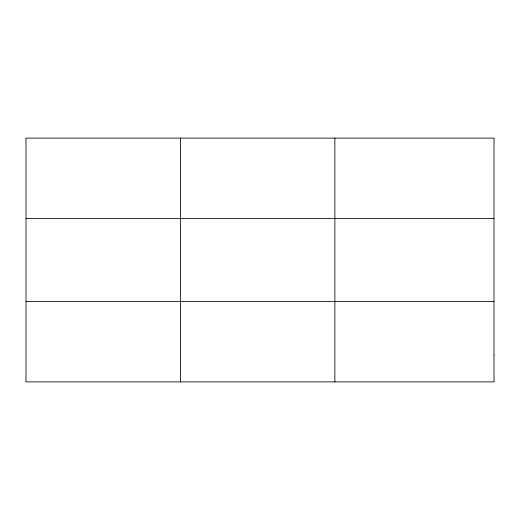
<?xml version="1.0" encoding="UTF-8"?>
<svg xmlns="http://www.w3.org/2000/svg" width="520" height="520" viewBox="0 0 520 520"><rect width="100%" height="100%" fill="white"/><g stroke="black" fill="none" stroke-linecap="round" stroke-linejoin="round"><path stroke-width="0.78" d="M180.44 138.112L180.44 381.888M334.88 138.112L334.88 381.888M26 218.556L494 218.556M26 301.444L494 301.444M494 355.075L494 381.888L26 381.888L26 138.112L494 138.112L494 355.075"/></g></svg>
